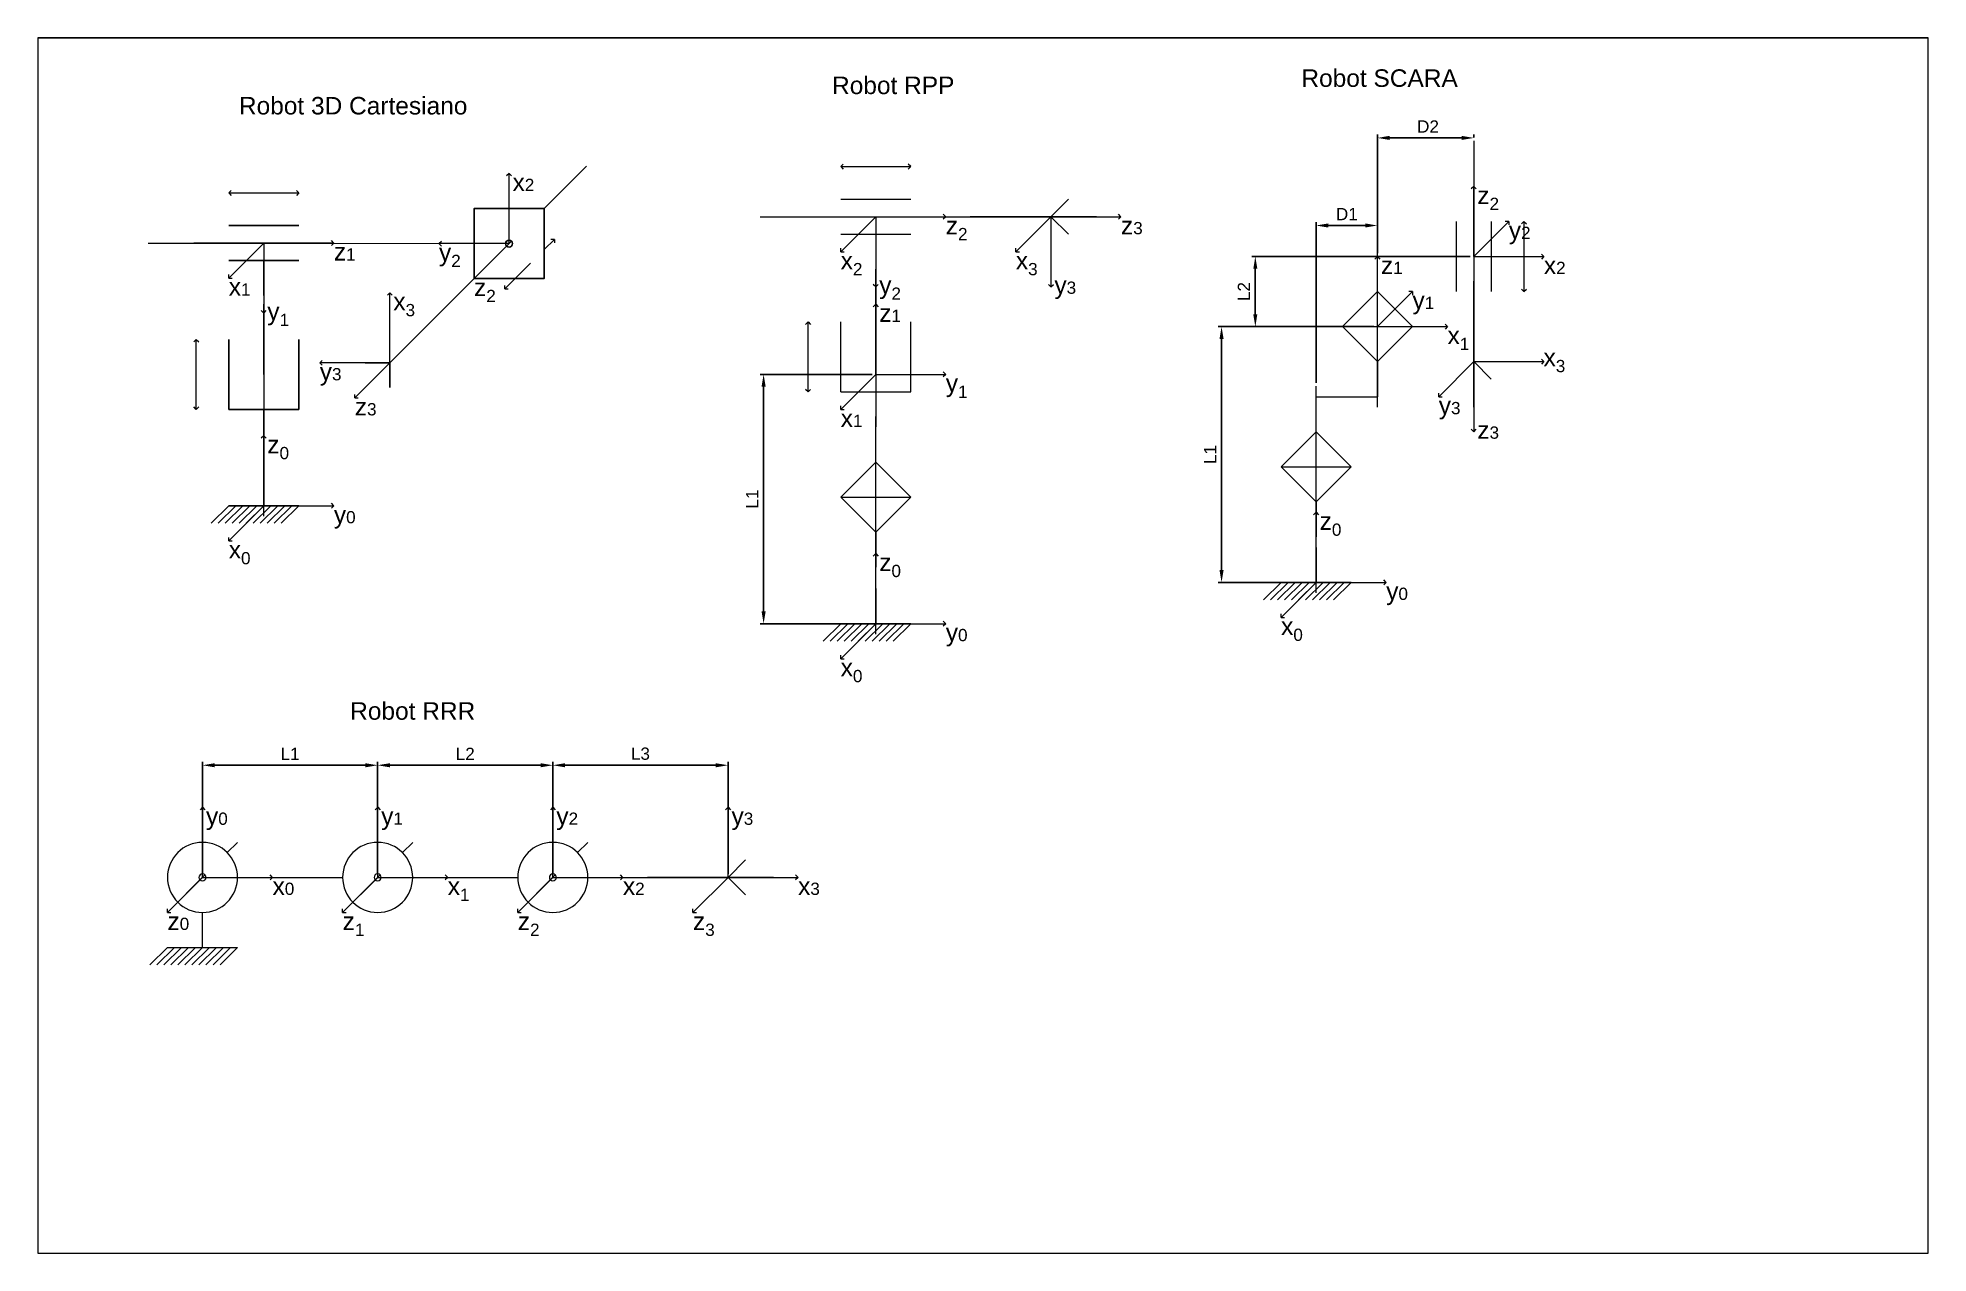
# Paper-space layout 'Layout1' of a CAD drawing. Header units: millimetres. Extents: x 3 to 111, y 1 to 70.
# The model-space entities are those that its viewports show. They can reach past a viewport. Long polylines and large blocks are cut down to what shows.
import ezdxf

# ---------------------------------------------------------------- set-up
doc = ezdxf.new("R2010")
doc.units = ezdxf.units.MM
doc.linetypes.add('ACISOWELD', pattern=[3, 2, -1])
doc.linetypes.add('AM_ISO08W050x2', pattern=[9, 6, -0.75, 1.5, -0.75])
doc.layers.get('0').update_dxf_attribs({"lineweight": 25})
for name, color, linetype, lineweight in [('AM_5', 64, 'Continuous', 25), ('AM_7', 42, 'ACISOWELD', 20), ('link', 7, 'Continuous', 18), ('xAsse', 1, 'Continuous', 20), ('yAsse', 3, 'Continuous', 20), ('zAsse', 5, 'Continuous', 20)]:
    doc.layers.add(name, color=color, linetype=linetype, lineweight=lineweight)
doc.layers.add('AM_VIEWS', color=1, linetype='Continuous', lineweight=25, plot=False)
doc.styles.get("Standard").update_dxf_attribs({"font": 'arial.ttf'})
doc.dimstyles.new('AM_ISO$0', dxfattribs={"dimtxt": 3.5, "dimasz": 3.5, "dimexe": 1, "dimexo": 1, "dimgap": 1.5, "dimtad": 1, "dimdsep": 46, "dimtxsty": 'Standard', "dimcen": 0, "dimclrd": 256, "dimclre": 256, "dimclrt": 2, "dimadec": 0, "dimazin": 2, "dimtp": 0.1, "dimtm": 0.1, "dimtfac": 0.71, "dimtdec": 3, "dimtmove": 0, "dimatfit": 3, "dimfxl": 1, "dimlwd": -1, "dimlwe": -1, "dimarcsym": 1})

# ---------------------------------------------------------------- blocks, each defined once
blk = doc.blocks.new('Terra')
for p, q in [((0, 0), (0, 10)), ((-10, 0), (-15, -5)), ((-8, 0), (-13, -5)), ((-6, 0), (-11, -5)), ((-10, 0), (10, 0)), ((-4, 0), (-9, -5)), ((-2, 0), (-7, -5)), ((0, 0), (-5, -5)), ((2, 0), (-3, -5)), ((4, 0), (-1, -5)), ((6, 0), (1, -5)), ((8, 0), (3, -5)), ((10, 0), (5, -5))]:
    blk.add_line(p, q)
at = {"layer": 'AM_7'}
blk.add_line((0, -3), (0, 23), dxfattribs=at)
blk = doc.blocks.new('Lineare-Teleferico-laterale')
for points in [[(0, 20), (0, 40)], [(-10, 10), (-10, 30)], [(10, 10), (10, 30)], [(-10, 10), (10, 10)], [(0, 10), (0, 0)]]:
    blk.add_lwpolyline(points)
at = {"layer": 'AM_7'}
blk.add_line((0, 53), (0, -13), dxfattribs=at)
at = {"layer": 'link'}
for p, q in [((-19.29, 30), (-20, 29.29)), ((-19.29, 10), (-19.29, 30)), ((-19.29, 30), (-18.59, 29.29)), ((-19.29, 10), (-20, 10.71)), ((-19.29, 10), (-18.59, 10.71))]:
    blk.add_line(p, q, dxfattribs=at)
blk = doc.blocks.new('Lineare-Trapezoidale-frontale')
for p, q in [((-10, 20), (10, 20)), ((-20, 15), (20, 15)), ((-10, 10), (10, 10)), ((0, 10), (0, 0))]:
    blk.add_line(p, q)
at = {"layer": 'AM_7'}
blk.add_line((-33, 15), (33, 15), dxfattribs=at)
at = {"layer": 'link'}
for p, q in [((-10, 29.29), (-9.29, 30)), ((-10, 29.29), (10, 29.29)), ((-10, 29.29), (-9.29, 28.59)), ((10, 29.29), (9.29, 30)), ((10, 29.29), (9.29, 28.59))]:
    blk.add_line(p, q, dxfattribs=at)
blk = doc.blocks.new('Lineare-Teleferico-Alto')
blk.add_lwpolyline([(-10, -10), (10, -10), (10, 10), (-10, 10)], close=True)
blk.add_circle((0, 0), 1)
at = {"layer": 'AM_7'}
for p, q in [((10, 10), (22.12, 22.12)), ((-22.12, -22.12), (0.71, 0.71))]:
    blk.add_line(p, q, dxfattribs=at)
at = {"layer": 'link'}
for p, q in [((10, -1.72), (12.93, 1.21)), ((12.93, 1.21), (11.93, 1.21)), ((12.93, 1.21), (12.93, 0.21)), ((-1.21, -12.93), (6.15, -5.56)), ((-1.21, -12.93), (-1.21, -11.93)), ((-1.21, -12.93), (-0.21, -12.93))]:
    blk.add_line(p, q, dxfattribs=at)
blk = doc.blocks.new('pinza')
for p, q in [((0, 10), (-5, 15)), ((0, 10), (5, 15)), ((0, 0), (0, 10))]:
    blk.add_line(p, q)
at = {"layer": 'AM_7'}
blk.add_line((0, 23), (0, -13), dxfattribs=at)
blk = doc.blocks.new('Rotoidale-Cerniera-alto')
blk.add_line((0, 10), (0, 20))
for radius in [10, 1]:
    blk.add_circle((0, 0), radius)
at = {"layer": 'AM_7', "linetype": 'AM_ISO08W050x2'}
for p, q in [((7.07, 7.07), (10, 10)), ((-10, -10), (0.71, 0.71))]:
    blk.add_line(p, q, dxfattribs=at)
blk = doc.blocks.new('Terra 2')
for p, q in [((0, -10), (0, 0)), ((-10, -10), (-15, -15)), ((-8, -10), (-13, -15)), ((-6, -10), (-11, -15)), ((-10, -10), (10, -10)), ((-4, -10), (-9, -15)), ((-2, -10), (-7, -15)), ((0, -10), (-5, -15)), ((2, -10), (-3, -15)), ((4, -10), (-1, -15)), ((6, -10), (1, -15)), ((8, -10), (3, -15)), ((10, -10), (5, -15))]:
    blk.add_line(p, q)
blk = doc.blocks.new('Rotoidale-Pivot-laterale')
for p, q in [((0, 30), (0, 40)), ((-10, 20), (0, 30)), ((0, 30), (10, 20)), ((-10, 20), (10, 20)), ((-10, 20), (0, 10)), ((10, 20), (0, 10)), ((0, 10), (0, 0))]:
    blk.add_line(p, q)
at = {"layer": 'AM_7'}
blk.add_line((0, -3), (0, 43), dxfattribs=at)
blk = doc.blocks.new('*D383')
at = {"layer": 'AM_5', "linetype": 'ByBlock', "transparency": 16777216}
for p, q in [((288.15, 667.67), (256.15, 667.67)), ((257.15, 664.17), (257.15, 600.03)), ((288.15, 596.53), (256.15, 596.53))]:
    blk.add_line(p, q, dxfattribs=at)
at = {"layer": 'AM_5', "transparency": 16777216}
for points in [[(256.57, 664.17), (257.74, 664.17), (257.15, 667.67)], [(256.57, 600.03), (257.74, 600.03), (257.15, 596.53)]]:
    blk.add_solid(points, dxfattribs=at)
at = {"layer": 'Defpoints', "color": 0, "transparency": 16777216}
for p in [(289.15, 667.67), (257.15, 596.53), (289.15, 596.53)]:
    blk.add_point(p, dxfattribs=at)
at = {"layer": 'AM_5', "color": 30, "transparency": 16777216, "insert": (253.9, 632.1), "char_height": 3.5, "attachment_point": 5, "rotation": 90}
blk.add_mtext('L1', dxfattribs=at)
blk = doc.blocks.new('*D384')
at = {"layer": 'AM_5', "linetype": 'ByBlock', "transparency": 16777216}
for p, q in [((431.36, 681.31), (386.86, 681.31)), ((387.86, 611.81), (387.86, 677.81)), ((413.86, 608.31), (386.86, 608.31))]:
    blk.add_line(p, q, dxfattribs=at)
at = {"layer": 'AM_5', "transparency": 16777216}
for points in [[(387.28, 677.81), (388.44, 677.81), (387.86, 681.31)], [(387.28, 611.81), (388.44, 611.81), (387.86, 608.31)]]:
    blk.add_solid(points, dxfattribs=at)
at = {"layer": 'Defpoints', "color": 0, "transparency": 16777216}
for p in [(387.86, 681.31), (432.36, 681.31), (414.86, 608.31)]:
    blk.add_point(p, dxfattribs=at)
at = {"layer": 'AM_5', "color": 30, "transparency": 16777216, "insert": (384.6, 644.81), "char_height": 3.5, "attachment_point": 5, "rotation": 90}
blk.add_mtext('L1', dxfattribs=at)
blk = doc.blocks.new('*D385')
at = {"layer": 'AM_5', "linetype": 'ByBlock', "transparency": 16777216}
for p, q in [((414.86, 665.31), (414.86, 711.17)), ((418.36, 710.17), (428.86, 710.17)), ((432.36, 705.31), (432.36, 711.17))]:
    blk.add_line(p, q, dxfattribs=at)
at = {"layer": 'AM_5', "transparency": 16777216}
for points in [[(418.36, 710.76), (418.36, 709.59), (414.86, 710.17)], [(428.86, 710.76), (428.86, 709.59), (432.36, 710.17)]]:
    blk.add_solid(points, dxfattribs=at)
at = {"layer": 'Defpoints', "color": 0, "transparency": 16777216}
for p in [(432.36, 710.17), (432.36, 704.31), (414.86, 664.31)]:
    blk.add_point(p, dxfattribs=at)
at = {"layer": 'AM_5', "color": 30, "transparency": 16777216, "insert": (423.61, 713.43), "char_height": 3.5, "attachment_point": 5}
blk.add_mtext('D1', dxfattribs=at)
blk = doc.blocks.new('*D386')
at = {"layer": 'AM_5', "linetype": 'ByBlock', "transparency": 16777216}
for p, q in [((432.36, 702.31), (432.36, 736.17)), ((456.36, 735.17), (435.86, 735.17)), ((459.86, 735.31), (459.86, 736.17))]:
    blk.add_line(p, q, dxfattribs=at)
at = {"layer": 'AM_5', "transparency": 16777216}
for points in [[(435.86, 735.76), (435.86, 734.59), (432.36, 735.17)], [(456.36, 735.76), (456.36, 734.59), (459.86, 735.17)]]:
    blk.add_solid(points, dxfattribs=at)
at = {"layer": 'Defpoints', "color": 0, "transparency": 16777216}
for p in [(432.36, 735.17), (459.86, 734.31), (432.36, 701.31)]:
    blk.add_point(p, dxfattribs=at)
at = {"layer": 'AM_5', "color": 30, "transparency": 16777216, "insert": (446.11, 738.43), "char_height": 3.5, "attachment_point": 5}
blk.add_mtext(' D2', dxfattribs=at)
blk = doc.blocks.new('*D358')
at = {"layer": 'AM_5', "linetype": 'ByBlock', "transparency": 16777216}
for p, q in [((96.99, 525.13), (96.99, 557.13)), ((100.49, 556.13), (143.49, 556.13)), ((146.99, 525.13), (146.99, 557.13))]:
    blk.add_line(p, q, dxfattribs=at)
at = {"layer": 'AM_5', "transparency": 16777216}
for points in [[(100.49, 556.71), (100.49, 555.54), (96.99, 556.13)], [(143.49, 556.71), (143.49, 555.54), (146.99, 556.13)]]:
    blk.add_solid(points, dxfattribs=at)
at = {"layer": 'Defpoints', "color": 0, "transparency": 16777216}
for p in [(146.99, 556.13), (96.99, 524.13), (146.99, 524.13)]:
    blk.add_point(p, dxfattribs=at)
at = {"layer": 'AM_5', "color": 30, "transparency": 16777216, "insert": (121.99, 559.38), "char_height": 3.5, "attachment_point": 5}
blk.add_mtext('L1', dxfattribs=at)
blk = doc.blocks.new('*D359')
at = {"layer": 'AM_5', "linetype": 'ByBlock', "transparency": 16777216}
for p, q in [((146.99, 525.13), (146.99, 557.13)), ((150.49, 556.13), (193.49, 556.13)), ((196.99, 525.13), (196.99, 557.13))]:
    blk.add_line(p, q, dxfattribs=at)
at = {"layer": 'AM_5', "transparency": 16777216}
for points in [[(150.49, 556.71), (150.49, 555.54), (146.99, 556.13)], [(193.49, 556.71), (193.49, 555.54), (196.99, 556.13)]]:
    blk.add_solid(points, dxfattribs=at)
at = {"layer": 'Defpoints', "color": 0, "transparency": 16777216}
for p in [(196.99, 556.13), (146.99, 524.13), (196.99, 524.13)]:
    blk.add_point(p, dxfattribs=at)
at = {"layer": 'AM_5', "color": 30, "transparency": 16777216, "insert": (171.99, 559.38), "char_height": 3.5, "attachment_point": 5}
blk.add_mtext('L2', dxfattribs=at)
blk = doc.blocks.new('*D360')
at = {"layer": 'AM_5', "linetype": 'ByBlock', "transparency": 16777216}
for p, q in [((196.99, 525.13), (196.99, 557.13)), ((200.49, 556.13), (243.49, 556.13)), ((246.99, 525.13), (246.99, 557.13))]:
    blk.add_line(p, q, dxfattribs=at)
at = {"layer": 'AM_5', "transparency": 16777216}
for points in [[(200.49, 556.71), (200.49, 555.54), (196.99, 556.13)], [(243.49, 556.71), (243.49, 555.54), (246.99, 556.13)]]:
    blk.add_solid(points, dxfattribs=at)
at = {"layer": 'Defpoints', "color": 0, "transparency": 16777216}
for p in [(246.99, 556.13), (196.99, 524.13), (246.99, 524.13)]:
    blk.add_point(p, dxfattribs=at)
at = {"layer": 'AM_5', "color": 30, "transparency": 16777216, "insert": (221.99, 559.41), "char_height": 3.5, "attachment_point": 5}
blk.add_mtext('L3', dxfattribs=at)
blk = doc.blocks.new('*D361')
at = {"layer": 'AM_5', "linetype": 'ByBlock', "transparency": 16777216}
for p, q in [((458.86, 701.31), (396.5, 701.31)), ((397.5, 684.81), (397.5, 697.81)), ((431.36, 681.31), (396.5, 681.31))]:
    blk.add_line(p, q, dxfattribs=at)
at = {"layer": 'AM_5', "transparency": 16777216}
for points in [[(396.92, 697.81), (398.08, 697.81), (397.5, 701.31)], [(396.92, 684.81), (398.08, 684.81), (397.5, 681.31)]]:
    blk.add_solid(points, dxfattribs=at)
at = {"layer": 'Defpoints', "color": 0, "transparency": 16777216}
for p in [(397.5, 701.31), (459.86, 701.31), (432.36, 681.31)]:
    blk.add_point(p, dxfattribs=at)
at = {"layer": 'AM_5', "color": 30, "transparency": 16777216, "insert": (394.24, 691.31), "char_height": 3.5, "attachment_point": 5, "rotation": 90}
blk.add_mtext('L2', dxfattribs=at)

msp = doc.modelspace()

# ---------------------------------------------------------------- linework, layer by layer
at = {"layer": 'link'}
for p, q in [((309.153, 712.673), (329.153, 712.673)), ((134.494, 705.173), (174.494, 705.008)), ((157.535, 678.049), (184.494, 705.008)), ((114.494, 700.173), (114.494, 687.673)), ((289.153, 682.673), (289.153, 697.673)), ((432.359, 701.315), (454.859, 701.315)), ((414.859, 661.315), (432.359, 661.315)), ((114.494, 647.673), (114.494, 640.173)), ((289.153, 606.532), (289.153, 612.673)), ((116.994, 524.125), (136.994, 524.125)), ((166.994, 524.125), (186.994, 524.125)), ((216.994, 524.125), (236.994, 524.125))]:
    msp.add_line(p, q, dxfattribs=at)
msp.add_lwpolyline([(50, 763.73), (589.568, 763.73), (589.568, 416.865), (50, 416.865)], close=True, dxfattribs=at)
at = {"layer": 'xAsse'}
for p, q in [((184.494, 725.008), (183.787, 724.301)), ((184.494, 705.008), (184.494, 725.008)), ((184.494, 725.008), (185.202, 724.301)), ((289.153, 712.673), (279.153, 702.673)), ((339.153, 712.673), (329.153, 702.673)), ((114.494, 705.173), (104.494, 695.173)), ((279.153, 702.673), (279.153, 703.673)), ((279.153, 702.673), (280.153, 702.673)), ((329.153, 702.673), (329.153, 703.673)), ((329.153, 702.673), (330.153, 702.673)), ((479.859, 701.315), (479.152, 702.022)), ((104.494, 695.173), (104.494, 696.173)), ((459.859, 701.315), (479.859, 701.315)), ((479.859, 701.315), (479.152, 700.608)), ((104.494, 695.173), (105.494, 695.173)), ((150.464, 690.978), (149.757, 690.271)), ((150.464, 670.978), (150.464, 690.978)), ((150.464, 690.978), (151.172, 690.271)), ((432.359, 681.315), (452.359, 681.315)), ((452.359, 681.315), (451.652, 682.022)), ((452.359, 681.315), (451.652, 680.608)), ((459.859, 671.315), (479.859, 671.315)), ((479.859, 671.315), (479.152, 672.022)), ((479.859, 671.315), (479.152, 670.608)), ((289.153, 667.673), (279.153, 657.673)), ((279.153, 657.673), (279.153, 658.673)), ((279.153, 657.673), (280.153, 657.673)), ((114.494, 630.173), (104.494, 620.173)), ((104.494, 620.173), (104.494, 621.173)), ((104.494, 620.173), (105.494, 620.173)), ((414.859, 608.315), (404.859, 598.315)), ((404.859, 598.315), (404.859, 599.315)), ((289.153, 596.532), (279.153, 586.532)), ((404.859, 598.315), (405.859, 598.315)), ((279.153, 586.532), (279.153, 587.532)), ((279.153, 586.532), (280.153, 586.532)), ((96.994, 524.125), (116.994, 524.125)), ((116.994, 524.125), (116.287, 524.832)), ((116.994, 524.125), (116.287, 523.418)), ((146.994, 524.125), (166.994, 524.125)), ((166.994, 524.125), (166.287, 524.832)), ((166.994, 524.125), (166.287, 523.418)), ((196.994, 524.125), (216.994, 524.125)), ((216.994, 524.125), (216.287, 524.832)), ((216.994, 524.125), (216.287, 523.418)), ((246.994, 524.125), (266.994, 524.125)), ((266.994, 524.125), (266.287, 524.832)), ((266.994, 524.125), (266.287, 523.418))]:
    msp.add_line(p, q, dxfattribs=at)
at = {"layer": 'yAsse'}
for p, q in [((289.153, 712.673), (289.153, 692.673)), ((339.153, 712.673), (339.153, 692.673)), ((459.859, 701.315), (469.859, 711.315)), ((469.859, 711.315), (468.859, 711.315)), ((469.859, 711.315), (469.859, 710.315)), ((114.494, 705.173), (114.494, 685.173)), ((164.494, 705.008), (165.202, 705.715)), ((184.494, 705.008), (164.494, 705.008)), ((164.494, 705.008), (165.202, 704.301)), ((289.153, 692.673), (288.446, 693.38)), ((289.153, 692.673), (289.86, 693.38)), ((339.153, 692.673), (338.446, 693.38)), ((339.153, 692.673), (339.86, 693.38)), ((432.359, 681.315), (442.359, 691.315)), ((442.359, 691.315), (441.359, 691.315)), ((442.359, 691.315), (442.359, 690.315)), ((114.494, 685.173), (113.787, 685.88)), ((114.494, 685.173), (115.201, 685.88)), ((130.464, 670.978), (131.172, 671.685)), ((150.464, 670.978), (130.464, 670.978)), ((130.464, 670.978), (131.172, 670.271)), ((459.859, 671.315), (449.859, 661.315)), ((289.153, 667.673), (309.153, 667.673)), ((309.153, 667.673), (308.446, 668.38)), ((309.153, 667.673), (308.446, 666.966)), ((449.859, 661.315), (449.859, 662.315)), ((449.859, 661.315), (450.859, 661.315)), ((114.494, 630.173), (134.494, 630.173)), ((134.494, 630.173), (133.787, 630.88)), ((134.494, 630.173), (133.787, 629.466)), ((414.859, 608.315), (434.859, 608.315)), ((434.859, 608.315), (434.152, 609.022)), ((434.859, 608.315), (434.152, 607.608)), ((289.153, 596.532), (309.153, 596.532)), ((309.153, 596.532), (308.446, 597.239)), ((309.153, 596.532), (308.446, 595.824)), ((96.994, 544.125), (96.287, 543.418)), ((96.994, 524.125), (96.994, 544.125)), ((96.994, 544.125), (97.701, 543.418)), ((146.994, 544.125), (146.287, 543.418)), ((146.994, 524.125), (146.994, 544.125)), ((146.994, 544.125), (147.701, 543.418)), ((196.994, 544.125), (196.287, 543.418)), ((196.994, 524.125), (196.994, 544.125)), ((196.994, 544.125), (197.701, 543.418)), ((246.994, 544.125), (246.287, 543.418)), ((246.994, 524.125), (246.994, 544.125)), ((246.994, 544.125), (247.701, 543.418))]:
    msp.add_line(p, q, dxfattribs=at)
at = {"layer": 'zAsse'}
for p, q in [((459.859, 721.315), (459.152, 720.608)), ((459.859, 701.315), (459.859, 721.315)), ((459.859, 721.315), (460.566, 720.608)), ((289.153, 712.673), (309.153, 712.673)), ((309.153, 712.673), (308.446, 713.38)), ((309.153, 712.673), (308.446, 711.966)), ((339.153, 712.673), (359.153, 712.673)), ((359.153, 712.673), (358.446, 713.38)), ((359.153, 712.673), (358.446, 711.966)), ((114.494, 705.173), (134.494, 705.173)), ((134.494, 705.173), (133.787, 705.88)), ((134.494, 705.173), (133.787, 704.466)), ((184.494, 705.008), (174.494, 695.008)), ((432.359, 701.315), (431.652, 700.608)), ((432.359, 681.315), (432.359, 701.315)), ((432.359, 701.315), (433.066, 700.608)), ((174.494, 695.008), (174.494, 696.008)), ((174.494, 695.008), (175.494, 695.008)), ((289.153, 687.673), (288.446, 686.966)), ((289.153, 667.673), (289.153, 687.673)), ((289.153, 687.673), (289.86, 686.966)), ((150.464, 670.978), (140.464, 660.978)), ((459.859, 671.315), (459.859, 651.315)), ((140.464, 660.978), (140.464, 661.978)), ((140.464, 660.978), (141.464, 660.978)), ((114.494, 650.173), (113.787, 649.466)), ((114.494, 630.173), (114.494, 650.173)), ((114.494, 650.173), (115.201, 649.466)), ((459.859, 651.315), (459.152, 652.022)), ((459.859, 651.315), (460.566, 652.022)), ((414.859, 628.315), (414.152, 627.608)), ((414.859, 608.315), (414.859, 628.315)), ((414.859, 628.315), (415.566, 627.608)), ((289.153, 616.532), (288.446, 615.824)), ((289.153, 596.532), (289.153, 616.532)), ((289.153, 616.532), (289.86, 615.824)), ((96.994, 524.125), (86.994, 514.125)), ((146.994, 524.125), (136.994, 514.125)), ((196.994, 524.125), (186.994, 514.125)), ((246.994, 524.125), (236.994, 514.125)), ((86.994, 514.125), (86.994, 515.125)), ((86.994, 514.125), (87.994, 514.125)), ((136.994, 514.125), (136.994, 515.125)), ((136.994, 514.125), (137.994, 514.125)), ((186.994, 514.125), (186.994, 515.125)), ((186.994, 514.125), (187.994, 514.125)), ((236.994, 514.125), (236.994, 515.125)), ((236.994, 514.125), (237.994, 514.125))]:
    msp.add_line(p, q, dxfattribs=at)

# ---------------------------------------------------------------- block references
for name, p in [('Lineare-Teleferico-Alto', (184.494, 705.008)), ('Lineare-Trapezoidale-frontale', (114.494, 690.173)), ('Lineare-Teleferico-laterale', (114.494, 647.673)), ('Terra', (114.494, 630.173)), ('Terra', (414.859, 608.315)), ('Terra', (289.153, 596.532))]:
    msp.add_blockref(name, p)
at = {"rotation": 135}
msp.add_blockref('pinza', (157.535, 678.049), dxfattribs=at)
at = {"layer": 'link'}
for name, p, rotation in [('Lineare-Trapezoidale-frontale', (444.859, 701.315), 270), ('pinza', (329.153, 712.673), 270), ('pinza', (459.859, 681.315), 180), ('pinza', (236.994, 524.125), 270)]:
    msp.add_blockref(name, p, dxfattribs=dict(at, rotation=rotation))
for name, p in [('Lineare-Trapezoidale-frontale', (289.153, 697.673)), ('Lineare-Teleferico-laterale', (289.153, 652.673)), ('Rotoidale-Pivot-laterale', (432.359, 661.315)), ('Rotoidale-Pivot-laterale', (414.859, 621.315)), ('Rotoidale-Pivot-laterale', (289.153, 612.673)), ('Terra 2', (96.994, 514.125))]:
    msp.add_blockref(name, p, dxfattribs=at)
at = {"layer": 'link', "xscale": -1, "rotation": 270}
for p in [(96.994, 524.125), (146.994, 524.125), (196.994, 524.125)]:
    msp.add_blockref('Rotoidale-Cerniera-alto', p, dxfattribs=at)

# ---------------------------------------------------------------- texts
at = {"char_height": 5}
for s, insert, attachment_point in [('x{\\A1;\\H0.7x;\\S^ 2;}', (185.494, 725.008), 1), ('\\A1;z{\\H0.7x;\\S^ 2;}', (460.859, 721.315), 1), ('\\A1;z{\\H0.7x;\\S^ 2;}', (309.153, 712.673), 1), ('z{\\A1;\\H0.7x;\\S^ 3;}', (359.153, 712.673), 1), ('y{\\A1;\\H0.7x;\\S^ 2;}', (469.859, 711.315), 1), ('z{\\A1;\\H0.7x;\\S^ 1;}', (134.494, 705.173), 1), ('\\A1;y{\\H0.7x;\\S^ 2;}', (164.494, 705.008), 1), ('\\A1;x{\\H0.7x;\\S^ 2;}', (279.153, 702.673), 1), ('\\A1;x{\\H0.7x;\\S^ 3;}', (329.153, 702.673), 1), ('z{\\A1;\\H0.7x;\\S^ 1;}', (433.359, 701.315), 1), ('x{\\A1;\\H0.7x;\\S^ 2;}', (479.859, 701.315), 1), ('x{\\A1;\\H0.7x;\\S^ 1;}', (104.494, 695.173), 1), ('\\A1;z{\\H0.7x;\\S^ 2;}', (174.494, 695.008), 1), ('\\A1;y{\\H0.7x;\\S^ 2;}', (290.153, 695.673), 1), ('y{\\A1;\\H0.7x;\\S^ 3;}', (340.153, 695.673), 1), ('\\A1;y{\\H0.7x;\\S^ 1;}', (115.494, 688.173), 1), ('\\A1;x{\\H0.7x;\\S^ 3;}', (151.464, 690.978), 1), ('z{\\A1;\\H0.7x;\\S^ 1;}', (290.153, 687.673), 1), ('y{\\A1;\\H0.7x;\\S^ 1;}', (442.359, 691.315), 1), ('\\A1;x{\\H0.7x;\\S^ 1;}', (452.359, 681.315), 1), ('y{\\A1;\\H0.7x;\\S^ 3;}', (130.464, 670.978), 1), ('\\A1;x{\\H0.7x;\\S^ 3;}', (479.768, 668.315), 7), ('\\A1;y{\\H0.7x;\\S^ 1;}', (309.153, 667.673), 1), ('z{\\A1;\\H0.7x;\\S^ 3;}', (140.464, 660.978), 1), ('y{\\A1;\\H0.7x;\\S^ 3;}', (449.859, 661.315), 1), ('x{\\A1;\\H0.7x;\\S^ 1;}', (279.153, 657.673), 1), ('z{\\A1;\\H0.7x;\\S^ 3;}', (460.859, 654.315), 1), ('\\A1;z{\\H0.7x;\\S^ 0;}', (115.494, 650.173), 1), ('y{\\A1;\\H0.7x;\\S^ 0;}', (134.494, 630.173), 1), ('\\A1;z{\\H0.7x;\\S^ 0;}', (415.859, 628.315), 1), ('\\A1;x{\\H0.7x;\\S^ 0;}', (104.494, 620.173), 1), ('\\A1;z{\\H0.7x;\\S^ 0;}', (290.153, 616.532), 1), ('y{\\A1;\\H0.7x;\\S^ 0;}', (434.859, 608.315), 1), ('y{\\A1;\\H0.7x;\\S^ 0;}', (309.153, 596.532), 1), ('\\A1;x{\\H0.7x;\\S^ 0;}', (404.859, 598.315), 1), ('\\A1;x{\\H0.7x;\\S^ 0;}', (279.153, 586.532), 1), ('y{\\A1;\\H0.7x;\\S^ 0;}', (97.994, 544.125), 1), ('y{\\A1;\\H0.7x;\\S^ 1;}', (147.994, 544.125), 1), ('y{\\A1;\\H0.7x;\\S^ 2;}', (197.994, 544.125), 1), ('y{\\A1;\\H0.7x;\\S^ 3;}', (247.994, 544.125), 1), ('x{\\A1;\\H0.7x;\\S^ 0;}', (116.994, 524.125), 1), ('\\A1;x{\\H0.7x;\\S^ 1;}', (166.994, 524.125), 1), ('x{\\A1;\\H0.7x;\\S^ 2;}', (216.994, 524.125), 1), ('x{\\A1;\\H0.7x;\\S^ 3;}', (266.994, 524.125), 1), ('z{\\A1;\\H0.7x;\\S^ 0;}', (86.994, 514.125), 1), ('\\A1;z{\\H0.7x;\\S^ 1;}', (136.994, 514.125), 1), ('\\A1;z{\\H0.7x;\\S^ 2;}', (186.994, 514.125), 1), ('\\A1;z{\\H0.7x;\\S^ 3;}', (236.994, 514.125), 1)]:
    msp.add_mtext_dynamic_manual_height_columns(s, width=10, gutter_width=12.5, heights=[0], dxfattribs=dict(at, insert=insert, attachment_point=attachment_point))
at = {"layer": 'link', "char_height": 5, "attachment_point": 1}
for s, insert in [('\\pxqc;Robot RPP', (219.153, 752.673)), ('\\pxqc;Robot SCARA', (357.969, 754.74)), ('\\pxqc;Robot 3D Cartesiano', (65, 746.865)), ('\\pxqc;Robot RRR', (81.994, 574.125))]:
    msp.add_mtext_dynamic_manual_height_columns(s, width=150, gutter_width=12.5, heights=[0], dxfattribs=dict(at, insert=insert))

# ---------------------------------------------------------------- dimensions: what is measured, and where the dimension line sits
at = {"layer": 'AM_5'}
for base, p1, p2, text, override, picture, middle in [((432.359, 735.173), (459.859, 734.315), (432.359, 701.315), ' D2', {"dimpost": '', "dimclrd": 256, "dimclrt": 30}, '*D386', (446.109, 738.43)), ((432.359, 710.173), (414.859, 664.315), (432.359, 704.315), 'D1', {"dimpost": '', "dimclrd": 256, "dimclrt": 30}, '*D385', (423.609, 713.43)), ((146.994, 556.125), (96.994, 524.125), (146.994, 524.125), 'L1', {"dimpost": '', "dimclrt": 30}, '*D358', (121.994, 559.382)), ((196.994, 556.125), (146.994, 524.125), (196.994, 524.125), 'L2', {"dimpost": '', "dimclrt": 30}, '*D359', (171.994, 559.382)), ((246.994, 556.125), (196.994, 524.125), (246.994, 524.125), 'L3', {"dimpost": '', "dimclrt": 30}, '*D360', (221.994, 559.413))]:
    dim = msp.add_linear_dim(base=base, p1=p1, p2=p2, text=text, dimstyle='AM_ISO$0', override=override, dxfattribs=at)
    dim.commit()
    dim.dimension.update_dxf_attribs({"geometry": picture, "text_midpoint": middle})
for base, p1, p2, text, override, picture, middle in [((397.5, 701.315), (432.359, 681.315), (459.859, 701.315), 'L2', {"dimclrt": 30}, '*D361', (394.243, 691.315)), ((387.859, 681.315), (414.859, 608.315), (432.359, 681.315), 'L1', {"dimpost": '', "dimclrd": 256, "dimclrt": 30}, '*D384', (384.602, 644.815)), ((257.153, 596.532), (289.153, 667.673), (289.153, 596.532), 'L1', {"dimpost": '', "dimclrd": 256, "dimclrt": 30}, '*D383', (253.896, 632.102))]:
    dim = msp.add_linear_dim(base=base, p1=p1, p2=p2, angle=90, text=text, dimstyle='AM_ISO$0', override=override, dxfattribs=at)
    dim.commit()
    dim.dimension.update_dxf_attribs({"geometry": picture, "text_midpoint": middle})

psp = doc.layouts.get("Layout1")

# ---------------------------------------------------------------- viewports
at = {"layer": 'AM_VIEWS', "view_target_point": (286.5, 268)}
psp.add_viewport(center=(56.89, 35.54), size=(107.91, 69.373), view_center_point=(33.284, 322.298), view_height=346.86503, dxfattribs=at)

doc.saveas('drawing.dxf')
